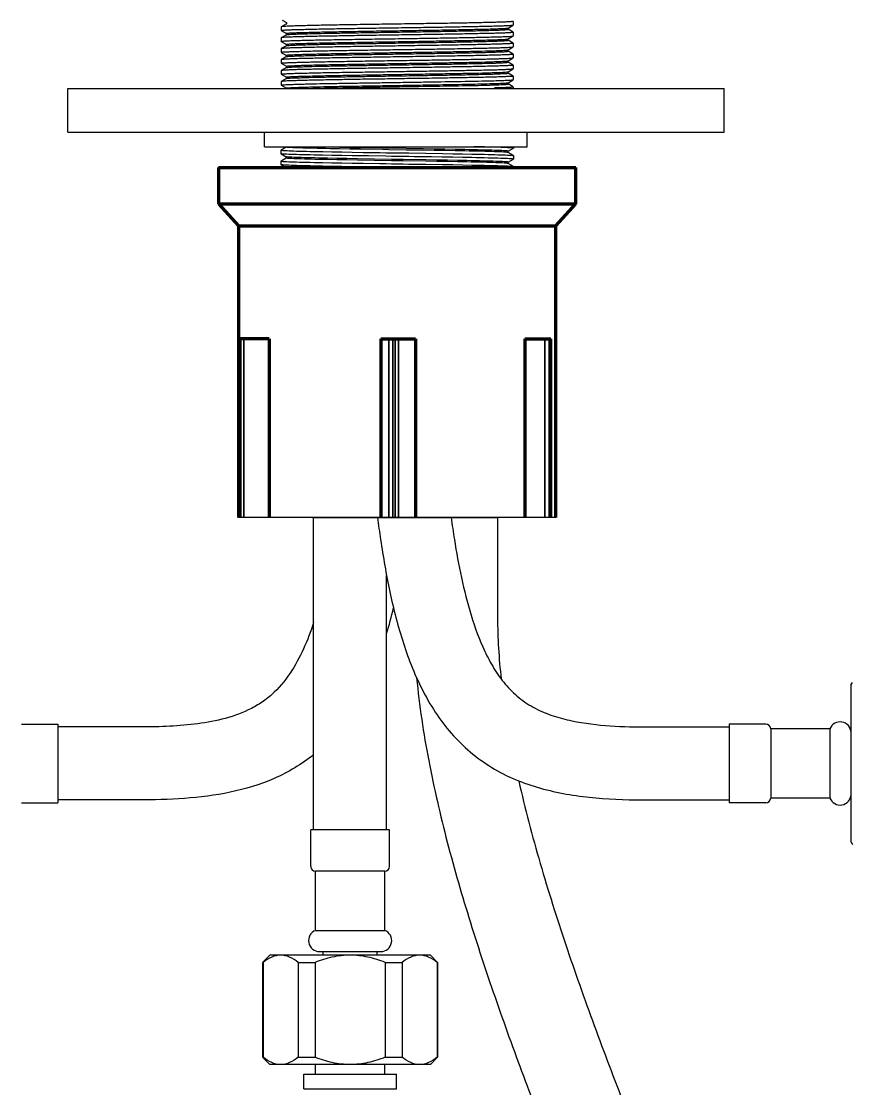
# Model space of a CAD drawing. Header units: millimetres. Extents: x 7392 to 8221, y 1108 to 2280.
# Drawn here: x 7504.4 to 7618.3, y 1314.6 to 1461 of the extents above; entities that cross this region are included whole.
import ezdxf

# ---------------------------------------------------------------- set-up
doc = ezdxf.new("R2010")
doc.units = ezdxf.units.MM
doc.layers.add('02___PRT_ALL_AXES', color=7, linetype='Continuous')

msp = doc.modelspace()

# ---------------------------------------------------------------- linework, layer by layer
at = {"color": 7, "linetype": 'Continuous'}
for p, q in [((7540.11, 1461.21), (7540.69, 1460.87)), ((7571.79, 1461.03), (7571.79, 1460.54)), ((7539.98, 1460.29), (7539.97, 1460.28)), ((7539.97, 1460.28), (7539.97, 1459.79)), ((7540.69, 1460.7), (7539.98, 1460.29)), ((7539.98, 1459.78), (7540.69, 1459.37)), ((7540.68, 1460.88), (7540.68, 1460.69)), ((7571.06, 1460.12), (7571.07, 1460.12)), ((7571.07, 1460.12), (7571.78, 1460.53)), ((7571.07, 1459.94), (7571.07, 1460.13)), ((7571.78, 1459.54), (7571.07, 1459.95)), ((7571.78, 1460.53), (7571.79, 1460.54)), ((7571.79, 1459.53), (7571.79, 1459.04)), ((7539.98, 1458.79), (7539.97, 1458.78)), ((7539.97, 1458.78), (7539.97, 1458.29)), ((7540.69, 1459.2), (7539.98, 1458.79)), ((7539.98, 1458.28), (7540.69, 1457.87)), ((7540.68, 1459.38), (7540.68, 1459.19)), ((7571.07, 1458.62), (7571.78, 1459.03)), ((7571.07, 1458.44), (7571.07, 1458.63)), ((7571.78, 1458.04), (7571.07, 1458.45)), ((7571.78, 1459.03), (7571.79, 1459.04)), ((7539.98, 1457.29), (7539.97, 1457.28)), ((7539.97, 1457.28), (7539.97, 1456.79)), ((7540.69, 1457.7), (7539.98, 1457.29)), ((7539.98, 1456.78), (7540.69, 1456.37)), ((7540.68, 1457.88), (7540.68, 1457.69)), ((7571.07, 1457.12), (7571.78, 1457.53)), ((7571.07, 1456.94), (7571.07, 1457.13)), ((7571.78, 1456.54), (7571.07, 1456.95)), ((7571.78, 1457.53), (7571.79, 1457.54)), ((7571.79, 1458.03), (7571.79, 1457.54)), ((7539.98, 1455.79), (7539.97, 1455.78)), ((7539.97, 1455.78), (7539.97, 1455.29)), ((7540.69, 1456.2), (7539.98, 1455.79)), ((7539.98, 1455.28), (7540.69, 1454.87)), ((7540.68, 1456.38), (7540.68, 1456.19)), ((7571.07, 1455.62), (7571.78, 1456.03)), ((7571.07, 1455.44), (7571.07, 1455.63)), ((7571.78, 1455.04), (7571.07, 1455.45)), ((7571.78, 1456.03), (7571.79, 1456.04)), ((7571.79, 1456.53), (7571.79, 1456.04)), ((7539.98, 1454.29), (7539.97, 1454.28)), ((7539.97, 1454.28), (7539.97, 1453.79)), ((7540.69, 1454.7), (7539.98, 1454.29)), ((7539.98, 1453.78), (7540.69, 1453.37)), ((7540.68, 1454.88), (7540.68, 1454.69)), ((7571.07, 1454.12), (7571.78, 1454.53)), ((7571.07, 1453.94), (7571.07, 1454.13)), ((7571.78, 1453.54), (7571.07, 1453.95)), ((7571.78, 1454.53), (7571.79, 1454.54)), ((7571.79, 1455.03), (7571.79, 1454.54)), ((7539.98, 1452.79), (7539.97, 1452.78)), ((7539.97, 1452.78), (7539.97, 1452.29)), ((7540.69, 1453.2), (7539.98, 1452.79)), ((7539.98, 1452.28), (7540.69, 1451.87)), ((7540.68, 1453.38), (7540.68, 1453.19)), ((7571.07, 1452.62), (7571.78, 1453.03)), ((7571.07, 1452.44), (7571.07, 1452.63)), ((7571.78, 1452.04), (7571.07, 1452.45)), ((7571.78, 1453.03), (7571.79, 1453.04)), ((7571.79, 1453.53), (7571.79, 1453.04)), ((7540.68, 1451.88), (7540.68, 1451.84)), ((7571.79, 1452.03), (7571.79, 1451.84)), ((7540.66, 1443.79), (7539.95, 1443.38)), ((7540.65, 1443.84), (7540.65, 1443.79)), ((7547.97, 1443.73), (7546.66, 1443.76)), ((7547.97, 1443.54), (7546.66, 1443.57)), ((7549.37, 1443.71), (7547.97, 1443.73)), ((7549.37, 1443.52), (7547.97, 1443.54)), ((7550.83, 1443.68), (7549.37, 1443.71)), ((7550.83, 1443.49), (7549.37, 1443.52)), ((7560.96, 1443.52), (7559.44, 1443.54)), ((7562.42, 1443.49), (7560.96, 1443.52)), ((7563.82, 1443.47), (7562.42, 1443.49)), ((7565.13, 1443.44), (7563.82, 1443.47)), ((7571.1, 1443.22), (7571.81, 1443.63)), ((7571.81, 1443.63), (7571.82, 1443.63)), ((7539.95, 1443.38), (7539.94, 1443.38)), ((7539.95, 1442.88), (7539.94, 1442.88)), ((7539.95, 1442.88), (7540.66, 1442.47)), ((7540.66, 1442.29), (7539.95, 1441.88)), ((7540.65, 1442.47), (7540.65, 1442.28)), ((7546.91, 1442.65), (7545.65, 1442.67)), ((7545.66, 1443.17), (7546.92, 1443.14)), ((7547.62, 1442.23), (7546.33, 1442.26)), ((7547.62, 1442.05), (7546.33, 1442.07)), ((7548.27, 1442.63), (7546.91, 1442.65)), ((7546.92, 1443.14), (7548.28, 1443.12)), ((7548.99, 1442.21), (7547.62, 1442.23)), ((7548.99, 1442.02), (7547.62, 1442.05)), ((7549.7, 1442.6), (7548.27, 1442.63)), ((7548.28, 1443.12), (7549.71, 1443.1)), ((7550.45, 1442.18), (7548.99, 1442.21)), ((7550.45, 1442), (7548.99, 1442.02)), ((7551.95, 1442.57), (7549.7, 1442.6)), ((7549.71, 1443.1), (7551.2, 1443.07)), ((7552.73, 1442.15), (7550.45, 1442.18)), ((7552.73, 1441.96), (7550.45, 1442)), ((7559.8, 1442.03), (7556.67, 1442.08)), ((7560.96, 1443.33), (7559.44, 1443.36)), ((7561.31, 1442.01), (7559.8, 1442.03)), ((7559.81, 1442.94), (7562.07, 1442.91)), ((7562.06, 1442.41), (7560.57, 1442.44)), ((7562.42, 1443.31), (7560.96, 1443.33)), ((7562.76, 1441.98), (7561.31, 1442.01)), ((7563.49, 1442.39), (7562.06, 1442.41)), ((7562.07, 1442.91), (7563.49, 1442.88)), ((7563.82, 1443.28), (7562.42, 1443.31)), ((7564.14, 1441.96), (7562.76, 1441.98)), ((7563.49, 1442.88), (7564.84, 1442.86)), ((7564.84, 1442.36), (7563.49, 1442.39)), ((7565.13, 1443.26), (7563.82, 1443.28)), ((7564.84, 1442.86), (7566.1, 1442.83)), ((7566.1, 1442.34), (7564.84, 1442.36)), ((7571.1, 1443.04), (7571.05, 1443.06)), ((7571.1, 1443.04), (7571.1, 1443.22)), ((7571.81, 1442.63), (7571.1, 1443.04)), ((7571.1, 1441.71), (7571.81, 1442.12)), ((7571.81, 1442.63), (7571.82, 1442.62)), ((7571.81, 1442.12), (7571.82, 1442.13)), ((7539.95, 1441.88), (7539.94, 1441.87)), ((7539.95, 1441.37), (7539.94, 1441.38)), ((7539.95, 1441.37), (7540.6, 1441)), ((7545.65, 1441.66), (7546.91, 1441.64)), ((7546.92, 1441.15), (7545.66, 1441.17)), ((7546.91, 1441.64), (7548.27, 1441.62)), ((7548.26, 1441.12), (7546.92, 1441.15)), ((7549.69, 1441.1), (7548.26, 1441.12)), ((7548.27, 1441.62), (7549.7, 1441.59)), ((7551.95, 1441.06), (7549.69, 1441.1)), ((7549.7, 1441.59), (7551.19, 1441.57)), ((7559.8, 1441.85), (7556.67, 1441.9)), ((7561.31, 1441.82), (7559.8, 1441.85)), ((7559.81, 1441.44), (7562.06, 1441.4)), ((7562.76, 1441.8), (7561.31, 1441.82)), ((7562.06, 1441.4), (7563.49, 1441.38)), ((7564.14, 1441.77), (7562.76, 1441.8)), ((7563.49, 1441.38), (7564.84, 1441.35)), ((7565.43, 1441.93), (7564.14, 1441.96)), ((7565.43, 1441.75), (7564.14, 1441.77)), ((7564.84, 1441.35), (7566.1, 1441.33)), ((7571.1, 1441.53), (7571.1, 1441.72)), ((7571.81, 1441.13), (7571.1, 1441.54)), ((7571.81, 1441.13), (7571.82, 1441.12)), ((7544.42, 1350.16), (7544.42, 1393)), ((7569.63, 1393), (7569.63, 1379.26)), ((7554.42, 1350.16), (7554.42, 1385.01)), ((7618.1, 1370.07), (7618.31, 1370.35)), ((7618.1, 1348.43), (7618.1, 1370.07)), ((7504.35, 1364.65), (7509.35, 1364.65)), ((7606.39, 1364.65), (7601.39, 1364.65)), ((7520.36, 1364.25), (7509.35, 1364.25)), ((7590.39, 1364.25), (7601.39, 1364.25)), ((7607.09, 1364), (7607.09, 1354.5)), ((7615.2, 1364), (7607.09, 1364)), ((7520.36, 1354.25), (7509.35, 1354.25)), ((7590.39, 1354.25), (7601.39, 1354.25)), ((7615.2, 1354.5), (7607.09, 1354.5)), ((7504.35, 1353.85), (7509.35, 1353.85)), ((7606.39, 1353.85), (7601.39, 1353.85)), ((7544.02, 1345.11), (7544.02, 1350.16)), ((7554.82, 1350.16), (7544.02, 1350.16)), ((7554.82, 1345.11), (7554.82, 1350.16)), ((7618.1, 1348.43), (7618.31, 1348.14)), ((7544.67, 1336.35), (7544.67, 1344.46)), ((7554.17, 1344.46), (7544.67, 1344.46)), ((7554.17, 1336.35), (7554.17, 1344.46)), ((7544.67, 1336.35), (7554.17, 1336.35)), ((7537.45, 1331.99), (7538.42, 1332.95)), ((7560.42, 1332.95), (7538.42, 1332.95)), ((7545.22, 1333.45), (7553.62, 1333.45)), ((7545.72, 1332.95), (7545.72, 1333.45)), ((7553.12, 1332.95), (7553.12, 1333.45)), ((7561.42, 1331.95), (7560.42, 1332.95)), ((7537.42, 1331.95), (7537.42, 1318.95)), ((7537.42, 1331.95), (7537.49, 1331.95)), ((7537.49, 1331.95), (7537.49, 1318.95)), ((7542.29, 1331.95), (7542.29, 1318.95)), ((7542.29, 1331.95), (7544.62, 1331.95)), ((7544.62, 1331.95), (7544.62, 1318.95)), ((7554.22, 1331.95), (7554.22, 1318.95)), ((7554.22, 1331.95), (7556.55, 1331.95)), ((7556.55, 1331.95), (7556.55, 1318.95)), ((7561.35, 1331.95), (7561.35, 1318.95)), ((7561.35, 1331.95), (7561.42, 1331.95)), ((7561.42, 1331.95), (7561.42, 1318.95)), ((7537.42, 1318.95), (7537.49, 1318.95)), ((7538.42, 1317.95), (7537.45, 1318.91)), ((7560.42, 1317.95), (7538.42, 1317.95)), ((7542.29, 1318.95), (7544.62, 1318.95)), ((7554.22, 1318.95), (7556.55, 1318.95)), ((7560.42, 1317.95), (7561.42, 1318.95)), ((7561.35, 1318.95), (7561.42, 1318.95))]:
    msp.add_line(p, q, dxfattribs=at)
for p, q in [((7510.7, 1451.84), (7600.7, 1451.84)), ((7510.7, 1445.84), (7510.7, 1451.84)), ((7600.7, 1445.84), (7600.7, 1451.84)), ((7510.7, 1445.84), (7600.7, 1445.84)), ((7537.7, 1443.84), (7537.7, 1445.84)), ((7573.7, 1443.84), (7573.7, 1445.84)), ((7537.7, 1443.84), (7573.7, 1443.84)), ((7577.63, 1393), (7534.13, 1393)), ((7544.42, 1393), (7569.63, 1393))]:
    msp.add_line(p, q)
at = {"linetype": 'Continuous', "lineweight": 70, "extrusion": (0, 1, 0)}
for p, q in [((7531.38, 1441), (7580.38, 1441)), ((7531.38, 1441), (7531.38, 1436)), ((7580.38, 1436), (7580.38, 1441)), ((7531.38, 1436), (7534.13, 1433)), ((7531.38, 1436), (7580.38, 1436)), ((7577.63, 1433), (7580.38, 1436)), ((7534.13, 1433), (7534.13, 1393)), ((7534.13, 1433), (7577.63, 1433)), ((7577.63, 1393), (7577.63, 1433)), ((7534.19, 1417.5), (7534.27, 1417.5)), ((7534.19, 1417.5), (7534.19, 1393)), ((7534.43, 1417.5), (7534.27, 1417.5)), ((7534.83, 1417.5), (7534.43, 1417.5)), ((7538.31, 1417.5), (7534.83, 1417.5)), ((7538.31, 1417.5), (7538.31, 1393)), ((7553.63, 1417.5), (7553.63, 1393)), ((7553.63, 1417.5), (7554.73, 1417.5)), ((7554.73, 1417.5), (7555.28, 1417.5)), ((7555.28, 1417.5), (7555.6, 1417.5)), ((7555.6, 1417.5), (7556.05, 1417.5)), ((7556.05, 1417.5), (7558.38, 1417.5)), ((7558.38, 1417.5), (7558.38, 1393)), ((7573.38, 1417.5), (7576.12, 1417.5)), ((7573.38, 1417.5), (7573.38, 1393)), ((7576.12, 1417.5), (7576.71, 1417.5)), ((7576.71, 1417.5), (7576.87, 1417.5)), ((7576.87, 1417.5), (7576.95, 1417.5)), ((7576.95, 1393), (7576.95, 1417.5))]:
    msp.add_line(p, q, dxfattribs=at)
at = {"linetype": 'Continuous', "lineweight": 35, "extrusion": (0, 1, 0)}
for p, q in [((7534.27, 1417.5), (7534.27, 1393)), ((7534.43, 1417.5), (7534.43, 1393)), ((7534.83, 1417.5), (7534.83, 1393)), ((7554.73, 1417.5), (7554.73, 1393)), ((7555.28, 1417.5), (7555.28, 1393)), ((7555.6, 1417.5), (7555.6, 1393)), ((7556.05, 1417.5), (7556.05, 1393)), ((7576.12, 1417.5), (7576.12, 1393)), ((7576.71, 1417.5), (7576.71, 1393)), ((7576.87, 1417.5), (7576.87, 1393))]:
    msp.add_line(p, q, dxfattribs=at)
at = {"color": 7, "linetype": 'Continuous'}
for points in [[(7546.66, 1443.57), (7546.04, 1443.58), (7545.45, 1443.59), (7544.88, 1443.6), (7544.35, 1443.62), (7543.85, 1443.63), (7543.38, 1443.64), (7542.94, 1443.65), (7542.54, 1443.67), (7542.18, 1443.68), (7541.85, 1443.69), (7541.56, 1443.7), (7541.31, 1443.72), (7541.1, 1443.73), (7540.93, 1443.74), (7540.8, 1443.75), (7540.71, 1443.77), (7540.66, 1443.78), (7540.65, 1443.79)], [(7554.71, 1443.62), (7553.92, 1443.63), (7550.83, 1443.68)], [(7554.71, 1443.43), (7553.92, 1443.44), (7550.83, 1443.49)], [(7559.44, 1443.54), (7557.09, 1443.58), (7554.71, 1443.62)], [(7559.44, 1443.36), (7557.09, 1443.39), (7554.71, 1443.43)], [(7571.1, 1443.22), (7571.1, 1443.23), (7571.05, 1443.24), (7570.96, 1443.26), (7570.84, 1443.27), (7570.67, 1443.28), (7570.46, 1443.29), (7570.21, 1443.31), (7569.92, 1443.32), (7569.6, 1443.33), (7569.23, 1443.34), (7568.83, 1443.36), (7568.4, 1443.37), (7567.93, 1443.38), (7567.43, 1443.39), (7566.9, 1443.41), (7566.34, 1443.42), (7565.74, 1443.43), (7565.13, 1443.44)], [(7571.82, 1443.63), (7571.81, 1443.64), (7571.77, 1443.65), (7571.69, 1443.66), (7571.57, 1443.68), (7571.41, 1443.69), (7571.22, 1443.7), (7570.99, 1443.71), (7570.72, 1443.72), (7570.41, 1443.74), (7570.06, 1443.75), (7569.69, 1443.76), (7569.27, 1443.77), (7568.82, 1443.78), (7568.33, 1443.8), (7567.82, 1443.81), (7567.27, 1443.82), (7566.7, 1443.83), (7566.38, 1443.84)], [(7539.94, 1443.38), (7539.95, 1443.37), (7539.99, 1443.36), (7540.07, 1443.35), (7540.19, 1443.33), (7540.35, 1443.32), (7540.55, 1443.31), (7540.79, 1443.3), (7541.06, 1443.29), (7541.37, 1443.27), (7541.71, 1443.26), (7542.09, 1443.25), (7542.51, 1443.24), (7542.96, 1443.23), (7543.44, 1443.22), (7543.95, 1443.2), (7544.49, 1443.19), (7545.06, 1443.18), (7545.66, 1443.17)], [(7545.65, 1442.67), (7545.06, 1442.69), (7544.49, 1442.7), (7543.94, 1442.71), (7543.43, 1442.72), (7542.94, 1442.73), (7542.49, 1442.75), (7542.07, 1442.76), (7541.69, 1442.77), (7541.34, 1442.78), (7541.03, 1442.79), (7540.76, 1442.81), (7540.53, 1442.82), (7540.34, 1442.83), (7540.18, 1442.84), (7540.06, 1442.85), (7539.99, 1442.87), (7539.95, 1442.88)], [(7546.33, 1442.07), (7545.73, 1442.08), (7545.15, 1442.1), (7544.6, 1442.11), (7544.08, 1442.12), (7543.6, 1442.13), (7543.15, 1442.15), (7542.73, 1442.16), (7542.35, 1442.17), (7542, 1442.18), (7541.69, 1442.2), (7541.42, 1442.21), (7541.2, 1442.22), (7541.01, 1442.23), (7540.86, 1442.24), (7540.75, 1442.26), (7540.68, 1442.27), (7540.65, 1442.28), (7540.65, 1442.28)], [(7546.33, 1442.26), (7545.73, 1442.27), (7545.15, 1442.28), (7544.6, 1442.3), (7544.08, 1442.31), (7543.6, 1442.32), (7543.15, 1442.33), (7542.73, 1442.35), (7542.35, 1442.36), (7542, 1442.37), (7541.69, 1442.38), (7541.42, 1442.4), (7541.2, 1442.41), (7541.01, 1442.42), (7540.86, 1442.43), (7540.75, 1442.45), (7540.68, 1442.46), (7540.66, 1442.47)], [(7551.2, 1443.07), (7553.51, 1443.04), (7554.3, 1443.02), (7555.09, 1443.01)], [(7556.67, 1442.49), (7555.09, 1442.52), (7554.3, 1442.53), (7551.95, 1442.57)], [(7556.67, 1442.08), (7555.09, 1442.11), (7552.73, 1442.15)], [(7555.09, 1443.01), (7556.67, 1442.99), (7557.46, 1442.98), (7559.81, 1442.94)], [(7560.57, 1442.44), (7558.25, 1442.47), (7557.46, 1442.48), (7556.67, 1442.49)], [(7571.05, 1443.06), (7570.96, 1443.07), (7570.84, 1443.08), (7570.67, 1443.09), (7570.46, 1443.11), (7570.21, 1443.12), (7569.92, 1443.13), (7569.6, 1443.14), (7569.23, 1443.16), (7568.83, 1443.17), (7568.4, 1443.18), (7567.93, 1443.19), (7567.43, 1443.21), (7566.9, 1443.22), (7566.34, 1443.23), (7565.74, 1443.24), (7565.13, 1443.26)], [(7566.1, 1442.83), (7566.7, 1442.82), (7567.27, 1442.81), (7567.82, 1442.8), (7568.33, 1442.79), (7568.82, 1442.77), (7569.27, 1442.76), (7569.69, 1442.75), (7570.06, 1442.74), (7570.41, 1442.73), (7570.72, 1442.71), (7570.99, 1442.7), (7571.22, 1442.69), (7571.41, 1442.68), (7571.57, 1442.67), (7571.69, 1442.65), (7571.77, 1442.64), (7571.81, 1442.63)], [(7571.82, 1442.13), (7571.81, 1442.14), (7571.77, 1442.15), (7571.69, 1442.16), (7571.58, 1442.17), (7571.42, 1442.18), (7571.23, 1442.2), (7570.99, 1442.21), (7570.72, 1442.22), (7570.42, 1442.23), (7570.07, 1442.24), (7569.69, 1442.26), (7569.27, 1442.27), (7568.81, 1442.28), (7568.33, 1442.29), (7567.81, 1442.3), (7567.27, 1442.32), (7566.7, 1442.33), (7566.1, 1442.34)], [(7539.94, 1441.87), (7539.95, 1441.87), (7539.99, 1441.86), (7540.06, 1441.84), (7540.18, 1441.83), (7540.34, 1441.82), (7540.53, 1441.81), (7540.76, 1441.8), (7541.03, 1441.78), (7541.34, 1441.77), (7541.69, 1441.76), (7542.07, 1441.75), (7542.49, 1441.74), (7542.94, 1441.72), (7543.43, 1441.71), (7543.94, 1441.7), (7544.49, 1441.69), (7545.06, 1441.68), (7545.65, 1441.66)], [(7545.66, 1441.17), (7545.06, 1441.18), (7544.49, 1441.19), (7543.94, 1441.21), (7543.42, 1441.22), (7542.94, 1441.23), (7542.49, 1441.24), (7542.07, 1441.25), (7541.69, 1441.27), (7541.35, 1441.28), (7541.04, 1441.29), (7540.77, 1441.3), (7540.54, 1441.31), (7540.34, 1441.33), (7540.19, 1441.34), (7540.07, 1441.35), (7539.99, 1441.36), (7539.95, 1441.37)], [(7551.19, 1441.57), (7553.51, 1441.53), (7554.3, 1441.52), (7555.09, 1441.51)], [(7556.67, 1440.99), (7555.09, 1441.02), (7554.3, 1441.03), (7551.95, 1441.06)], [(7556.67, 1441.9), (7555.09, 1441.92), (7552.73, 1441.96)], [(7555.09, 1441.51), (7556.67, 1441.49), (7557.46, 1441.47), (7559.81, 1441.44)], [(7571.1, 1441.72), (7571.1, 1441.72), (7571.08, 1441.73), (7571.01, 1441.75), (7570.9, 1441.76), (7570.75, 1441.77), (7570.56, 1441.78), (7570.33, 1441.8), (7570.06, 1441.81), (7569.76, 1441.82), (7569.41, 1441.83), (7569.03, 1441.85), (7568.61, 1441.86), (7568.16, 1441.87), (7567.67, 1441.88), (7567.16, 1441.9), (7566.61, 1441.91), (7566.03, 1441.92), (7565.43, 1441.93)], [(7571.1, 1441.54), (7571.08, 1441.55), (7571.01, 1441.56), (7570.9, 1441.57), (7570.75, 1441.58), (7570.56, 1441.6), (7570.33, 1441.61), (7570.06, 1441.62), (7569.76, 1441.63), (7569.41, 1441.65), (7569.03, 1441.66), (7568.61, 1441.67), (7568.16, 1441.68), (7567.67, 1441.7), (7567.16, 1441.71), (7566.61, 1441.72), (7566.03, 1441.73), (7565.43, 1441.75)], [(7566.1, 1441.33), (7566.7, 1441.32), (7567.27, 1441.31), (7567.81, 1441.29), (7568.33, 1441.28), (7568.81, 1441.27), (7569.27, 1441.26), (7569.69, 1441.25), (7570.07, 1441.23), (7570.42, 1441.22), (7570.72, 1441.21), (7570.99, 1441.2), (7571.23, 1441.19), (7571.42, 1441.17), (7571.58, 1441.16), (7571.69, 1441.15), (7571.77, 1441.14), (7571.81, 1441.13)]]:
    msp.add_lwpolyline(points, dxfattribs=at)
for centre, radius, start, end in [((7540.77, 1455.99), 0.226, 103.8937, 105.6841), ((7488.21, 1396.75), 69.08, 343.4315, 346.4672), ((7606.39, 1363.95), 0.7, 4.096, 90), ((7616.59, 1363.45), 1.5, 2.029, 158.4062), ((7606.39, 1354.55), 0.7, 270, 355.904), ((7616.59, 1355.05), 1.5, 201.5938, 357.971), ((7544.67, 1345.11), 0.65, 180, 270), ((7554.17, 1345.11), 0.65, 270, 0), ((7545.22, 1334.95), 1.5, 111.5102, 270), ((7553.62, 1334.95), 1.5, 270, 68.4898)]:
    msp.add_arc(centre, radius, start, end, dxfattribs=at)
for points, knots in [([(7571.79, 1461.03), (7571.79, 1461.03), (7571.75, 1461.02), (7571.7, 1461.01), (7571.6, 1461), (7571.47, 1460.99), (7571.3, 1460.97), (7571.1, 1460.96), (7570.86, 1460.95), (7570.47, 1460.94), (7569.89, 1460.92), (7569.11, 1460.89), (7568.19, 1460.87), (7567.16, 1460.85), (7566.03, 1460.82), (7564.33, 1460.79), (7562.03, 1460.75), (7559.12, 1460.71), (7556.08, 1460.66), (7553.04, 1460.62), (7550.11, 1460.57), (7547.39, 1460.53), (7545.31, 1460.49), (7543.83, 1460.45), (7542.88, 1460.43), (7542.06, 1460.41), (7541.37, 1460.39), (7540.82, 1460.36), (7540.45, 1460.34), (7540.22, 1460.33), (7540.11, 1460.32), (7540.03, 1460.3), (7539.99, 1460.3), (7539.98, 1460.29)], [0, 0, 0, 0, 0.000696, 0.002508, 0.005484, 0.009625, 0.014925, 0.021372, 0.028951, 0.037646, 0.058294, 0.083125, 0.111904, 0.144358, 0.180182, 0.219035, 0.304333, 0.397027, 0.49362, 0.590459, 0.683881, 0.770359, 0.846628, 0.880014, 0.909803, 0.935713, 0.9575, 0.97496, 0.987927, 0.99269, 0.996289, 0.998722, 1, 1, 1, 1]), ([(7539.97, 1459.79), (7539.97, 1459.8), (7540.01, 1459.81), (7540.06, 1459.82), (7540.16, 1459.83), (7540.29, 1459.84), (7540.45, 1459.85), (7540.66, 1459.86), (7540.9, 1459.87), (7541.29, 1459.89), (7541.87, 1459.91), (7542.65, 1459.93), (7543.57, 1459.95), (7544.59, 1459.98), (7545.73, 1460), (7547.43, 1460.03), (7549.73, 1460.07), (7552.64, 1460.12), (7555.67, 1460.16), (7558.72, 1460.21), (7561.65, 1460.25), (7564.37, 1460.3), (7566.45, 1460.34), (7567.93, 1460.37), (7568.87, 1460.39), (7569.7, 1460.42), (7570.39, 1460.44), (7570.94, 1460.46), (7571.31, 1460.48), (7571.54, 1460.5), (7571.65, 1460.51), (7571.73, 1460.52), (7571.77, 1460.53), (7571.78, 1460.53)], [0, 0, 0, 0, 0.000696, 0.002508, 0.005484, 0.009625, 0.014925, 0.021372, 0.028951, 0.037646, 0.058294, 0.083125, 0.111904, 0.144358, 0.180182, 0.219035, 0.304332, 0.397026, 0.493618, 0.590457, 0.683879, 0.770358, 0.846627, 0.880013, 0.909803, 0.935713, 0.9575, 0.97496, 0.987927, 0.99269, 0.996289, 0.998722, 1, 1, 1, 1]), ([(7571.79, 1459.53), (7571.79, 1459.53), (7571.75, 1459.52), (7571.7, 1459.51), (7571.6, 1459.5), (7571.47, 1459.49), (7571.3, 1459.47), (7571.1, 1459.46), (7570.86, 1459.45), (7570.47, 1459.43), (7569.89, 1459.41), (7569.11, 1459.39), (7568.19, 1459.37), (7567.16, 1459.35), (7566.03, 1459.32), (7564.33, 1459.29), (7562.03, 1459.25), (7559.12, 1459.21), (7556.08, 1459.16), (7553.04, 1459.12), (7550.11, 1459.07), (7547.39, 1459.02), (7545.31, 1458.99), (7543.83, 1458.95), (7542.88, 1458.93), (7542.06, 1458.91), (7541.37, 1458.88), (7540.82, 1458.86), (7540.45, 1458.84), (7540.22, 1458.83), (7540.11, 1458.81), (7540.03, 1458.8), (7539.99, 1458.8), (7539.98, 1458.79)], [0, 0, 0, 0, 0.000696, 0.002508, 0.005484, 0.009625, 0.014925, 0.021371, 0.02895, 0.037645, 0.058293, 0.083125, 0.111903, 0.144357, 0.18018, 0.219032, 0.304327, 0.39702, 0.493612, 0.590448, 0.68387, 0.770351, 0.846622, 0.880008, 0.909798, 0.93571, 0.957498, 0.974959, 0.987927, 0.992689, 0.996289, 0.998721, 1, 1, 1, 1]), ([(7540.68, 1459.38), (7540.68, 1459.39), (7540.72, 1459.4), (7540.76, 1459.41), (7540.86, 1459.42), (7540.98, 1459.43), (7541.14, 1459.44), (7541.33, 1459.45), (7541.56, 1459.46), (7541.93, 1459.48), (7542.47, 1459.5), (7543.21, 1459.52), (7544.08, 1459.54), (7545.05, 1459.57), (7546.12, 1459.59), (7547.73, 1459.62), (7549.9, 1459.66), (7552.66, 1459.71), (7555.54, 1459.75), (7558.43, 1459.8), (7561.23, 1459.84), (7563.83, 1459.89), (7565.82, 1459.93), (7567.25, 1459.96), (7568.16, 1459.98), (7568.96, 1460), (7569.64, 1460.03), (7570.18, 1460.05), (7570.6, 1460.07), (7570.86, 1460.09), (7571, 1460.11), (7571.04, 1460.11), (7571.06, 1460.12)], [0, 0, 0, 0, 0.000698, 0.002492, 0.005436, 0.009531, 0.014769, 0.021143, 0.028636, 0.03723, 0.057647, 0.082202, 0.110668, 0.142777, 0.178231, 0.216698, 0.301206, 0.393147, 0.489089, 0.585449, 0.678631, 0.765155, 0.841792, 0.875492, 0.905682, 0.932082, 0.954442, 0.972558, 0.986261, 0.995427, 0.998287, 1, 1, 1, 1]), ([(7540.69, 1460.7), (7540.69, 1460.7), (7540.71, 1460.71), (7540.72, 1460.71), (7540.74, 1460.71)], [0, 0, 0, 0, 0.164248, 1, 1, 1, 1]), ([(7540.75, 1459.21), (7540.81, 1459.23), (7540.99, 1459.24), (7541.33, 1459.26), (7541.79, 1459.29), (7542.67, 1459.32), (7544.05, 1459.36), (7546.01, 1459.4), (7548.34, 1459.44), (7550.93, 1459.49), (7553.71, 1459.53), (7556.56, 1459.58), (7559.39, 1459.62), (7562.1, 1459.67), (7564.22, 1459.71), (7565.79, 1459.74), (7566.83, 1459.76), (7567.78, 1459.78), (7568.62, 1459.81), (7569.34, 1459.83), (7569.94, 1459.85), (7570.36, 1459.87), (7570.63, 1459.89), (7570.79, 1459.9), (7570.91, 1459.91), (7571, 1459.92), (7571.04, 1459.93), (7571.07, 1459.94), (7571.07, 1459.94)], [0, 0, 0, 0, 0.006651, 0.017751, 0.033213, 0.052897, 0.10419, 0.169777, 0.247285, 0.333908, 0.426507, 0.521727, 0.61612, 0.706267, 0.7889, 0.82645, 0.861027, 0.892319, 0.920038, 0.943937, 0.963798, 0.979442, 0.985638, 0.990732, 0.994711, 0.997573, 0.999319, 1, 1, 1, 1]), ([(7539.97, 1458.29), (7539.97, 1458.3), (7540.01, 1458.31), (7540.06, 1458.32), (7540.17, 1458.33), (7540.31, 1458.34), (7540.5, 1458.35), (7540.72, 1458.36), (7540.98, 1458.38), (7541.41, 1458.39), (7542.04, 1458.41), (7542.89, 1458.44), (7543.89, 1458.46), (7545, 1458.49), (7546.23, 1458.51), (7548.05, 1458.54), (7550.51, 1458.58), (7553.61, 1458.63), (7555.73, 1458.66), (7556.8, 1458.68)], [0, 0, 0, 0, 0.001421, 0.005159, 0.011302, 0.019854, 0.030794, 0.044098, 0.059734, 0.07766, 0.120197, 0.17127, 0.230354, 0.296837, 0.37003, 0.449177, 0.622003, 0.808168, 1, 1, 1, 1]), ([(7540.68, 1457.88), (7540.68, 1457.89), (7540.72, 1457.9), (7540.77, 1457.91), (7540.87, 1457.92), (7541.01, 1457.93), (7541.19, 1457.94), (7541.4, 1457.95), (7541.65, 1457.97), (7542.06, 1457.98), (7542.66, 1458), (7543.47, 1458.03), (7544.42, 1458.05), (7545.49, 1458.08), (7546.66, 1458.1), (7548.4, 1458.13), (7550.75, 1458.17), (7553.71, 1458.22), (7555.73, 1458.25), (7556.76, 1458.27)], [0, 0, 0, 0, 0.001437, 0.005182, 0.01133, 0.019882, 0.030825, 0.044131, 0.059766, 0.077694, 0.120229, 0.171303, 0.230385, 0.296865, 0.370057, 0.449201, 0.622021, 0.808175, 1, 1, 1, 1]), ([(7540.69, 1459.2), (7540.69, 1459.2), (7540.71, 1459.21), (7540.73, 1459.21), (7540.75, 1459.21)], [0, 0, 0, 0, 0.157011, 1, 1, 1, 1]), ([(7540.69, 1457.7), (7540.7, 1457.71), (7540.74, 1457.71), (7540.82, 1457.73), (7540.93, 1457.74), (7541.16, 1457.75), (7541.54, 1457.77), (7542.1, 1457.8), (7542.79, 1457.82), (7543.62, 1457.84), (7544.57, 1457.87), (7546.06, 1457.9), (7548.14, 1457.94), (7550.85, 1457.99), (7553.76, 1458.03), (7555.75, 1458.07), (7556.76, 1458.08)], [0, 0, 0, 0, 0.002579, 0.007467, 0.014681, 0.024217, 0.050163, 0.085057, 0.128553, 0.180222, 0.239544, 0.305927, 0.45716, 0.627881, 0.811261, 1, 1, 1, 1]), ([(7556.76, 1458.27), (7557.69, 1458.28), (7559.51, 1458.31), (7562.13, 1458.36), (7564.55, 1458.4), (7566.39, 1458.44), (7567.69, 1458.47), (7568.52, 1458.49), (7569.24, 1458.51), (7569.84, 1458.53), (7570.33, 1458.55), (7570.66, 1458.57), (7570.85, 1458.59), (7570.96, 1458.6), (7571.02, 1458.61), (7571.06, 1458.62), (7571.07, 1458.62)], [0, 0, 0, 0, 0.194617, 0.380409, 0.551017, 0.700566, 0.765805, 0.823921, 0.874412, 0.916848, 0.950863, 0.976173, 0.985494, 0.992573, 0.9974, 1, 1, 1, 1]), ([(7556.76, 1458.08), (7557.71, 1458.1), (7559.55, 1458.13), (7562.22, 1458.17), (7564.32, 1458.21), (7565.87, 1458.24), (7566.9, 1458.26), (7567.83, 1458.28), (7568.66, 1458.31), (7569.37, 1458.33), (7569.96, 1458.35), (7570.37, 1458.37), (7570.64, 1458.39), (7570.79, 1458.4), (7570.91, 1458.41), (7571, 1458.42), (7571.04, 1458.43), (7571.07, 1458.44), (7571.07, 1458.44)], [0, 0, 0, 0, 0.198008, 0.386747, 0.559517, 0.637956, 0.710149, 0.775451, 0.833283, 0.883123, 0.924534, 0.957147, 0.970062, 0.980677, 0.988973, 0.994939, 0.998577, 1, 1, 1, 1]), ([(7556.8, 1458.68), (7557.78, 1458.69), (7559.68, 1458.72), (7562.43, 1458.77), (7564.96, 1458.81), (7566.88, 1458.85), (7568.25, 1458.88), (7569.12, 1458.9), (7569.87, 1458.92), (7570.5, 1458.94), (7571.01, 1458.96), (7571.35, 1458.98), (7571.56, 1459), (7571.66, 1459.01), (7571.73, 1459.02), (7571.77, 1459.03), (7571.78, 1459.03)], [0, 0, 0, 0, 0.194768, 0.380693, 0.551402, 0.701002, 0.766244, 0.824349, 0.874814, 0.917205, 0.951161, 0.97639, 0.985667, 0.992692, 0.997461, 1, 1, 1, 1]), ([(7539.97, 1456.79), (7539.97, 1456.8), (7540.01, 1456.8), (7540.06, 1456.82), (7540.16, 1456.83), (7540.29, 1456.84), (7540.45, 1456.85), (7540.66, 1456.86), (7540.9, 1456.87), (7541.29, 1456.89), (7541.87, 1456.91), (7542.65, 1456.93), (7543.57, 1456.95), (7544.59, 1456.98), (7545.73, 1457), (7547.43, 1457.03), (7549.73, 1457.07), (7552.64, 1457.12), (7555.67, 1457.16), (7558.72, 1457.21), (7561.65, 1457.25), (7564.37, 1457.3), (7566.45, 1457.34), (7567.93, 1457.37), (7568.87, 1457.39), (7569.7, 1457.42), (7570.39, 1457.44), (7570.94, 1457.46), (7571.31, 1457.48), (7571.54, 1457.5), (7571.65, 1457.51), (7571.73, 1457.52), (7571.77, 1457.53), (7571.78, 1457.53)], [0, 0, 0, 0, 0.000696, 0.002508, 0.005484, 0.009626, 0.014926, 0.021372, 0.028952, 0.037647, 0.058296, 0.083128, 0.111907, 0.144361, 0.180186, 0.219039, 0.304338, 0.397032, 0.493624, 0.590462, 0.683883, 0.770361, 0.846629, 0.880014, 0.909803, 0.935713, 0.957501, 0.97496, 0.987927, 0.99269, 0.996289, 0.998722, 1, 1, 1, 1]), ([(7556.8, 1457.67), (7555.74, 1457.66), (7553.65, 1457.62), (7550.61, 1457.58), (7547.77, 1457.53), (7545.59, 1457.49), (7544.04, 1457.46), (7543.04, 1457.43), (7542.18, 1457.41), (7541.45, 1457.39), (7540.93, 1457.37), (7540.59, 1457.35), (7540.39, 1457.34), (7540.23, 1457.33), (7540.11, 1457.32), (7540.03, 1457.3), (7539.99, 1457.3), (7539.98, 1457.29)], [0, 0, 0, 0, 0.188878, 0.372385, 0.543202, 0.694485, 0.760875, 0.820188, 0.87183, 0.915287, 0.950122, 0.964196, 0.975991, 0.985484, 0.99265, 0.997481, 1, 1, 1, 1]), ([(7540.68, 1456.38), (7540.68, 1456.39), (7540.72, 1456.39), (7540.76, 1456.4), (7540.85, 1456.42), (7540.97, 1456.43), (7541.13, 1456.44), (7541.4, 1456.45), (7541.83, 1456.47), (7542.43, 1456.5), (7543.16, 1456.52), (7544, 1456.54), (7544.95, 1456.56), (7546.01, 1456.59), (7547.58, 1456.62), (7549.72, 1456.66), (7552.43, 1456.7), (7555.28, 1456.75), (7558.14, 1456.79), (7560.92, 1456.83), (7563.52, 1456.88), (7565.83, 1456.92), (7567.55, 1456.96), (7568.73, 1456.99), (7569.43, 1457.02), (7570.02, 1457.04), (7570.47, 1457.06), (7570.79, 1457.08), (7570.96, 1457.1), (7571.03, 1457.11)], [0, 0, 0, 0, 0.000686, 0.002443, 0.005323, 0.009329, 0.014457, 0.020693, 0.03644, 0.056428, 0.080479, 0.108371, 0.13985, 0.17463, 0.212392, 0.295459, 0.38602, 0.480772, 0.576258, 0.668993, 0.755595, 0.832903, 0.8981, 0.925394, 0.948808, 0.968129, 0.983183, 0.993835, 1, 1, 1, 1]), ([(7540.71, 1456.21), (7540.77, 1456.22), (7540.92, 1456.23), (7541.22, 1456.26), (7541.66, 1456.28), (7542.23, 1456.3), (7542.92, 1456.32), (7544.08, 1456.36), (7545.78, 1456.39), (7548.09, 1456.44), (7550.69, 1456.48), (7553.48, 1456.53), (7556.35, 1456.57), (7559.21, 1456.62), (7561.95, 1456.66), (7564.11, 1456.7), (7565.7, 1456.73), (7566.76, 1456.76), (7567.72, 1456.78), (7568.57, 1456.8), (7569.31, 1456.83), (7569.85, 1456.84), (7570.21, 1456.86), (7570.44, 1456.87), (7570.63, 1456.88), (7570.78, 1456.89), (7570.9, 1456.91), (7571, 1456.92), (7571.04, 1456.93), (7571.07, 1456.94), (7571.07, 1456.94)], [0, 0, 0, 0, 0.005401, 0.015345, 0.029755, 0.048502, 0.071415, 0.098282, 0.162859, 0.23985, 0.326417, 0.419366, 0.515269, 0.610588, 0.701807, 0.785559, 0.823657, 0.858758, 0.890537, 0.918702, 0.942992, 0.963184, 0.971684, 0.979093, 0.985394, 0.990575, 0.994624, 0.997534, 0.999308, 1, 1, 1, 1]), ([(7571.79, 1458.03), (7571.79, 1458.03), (7571.75, 1458.02), (7571.71, 1458.01), (7571.61, 1458), (7571.49, 1457.99), (7571.33, 1457.98), (7571.14, 1457.96), (7570.91, 1457.95), (7570.54, 1457.94), (7570, 1457.92), (7569.25, 1457.9), (7568.39, 1457.87), (7567.41, 1457.85), (7566.34, 1457.83), (7564.72, 1457.8), (7562.52, 1457.76), (7559.73, 1457.72), (7557.79, 1457.69), (7556.8, 1457.67)], [0, 0, 0, 0, 0.001405, 0.005037, 0.010996, 0.01929, 0.029905, 0.042818, 0.058005, 0.075432, 0.116842, 0.166686, 0.224518, 0.289821, 0.362017, 0.44046, 0.613239, 0.801985, 1, 1, 1, 1]), ([(7571.03, 1457.11), (7571.03, 1457.11), (7571.05, 1457.11), (7571.06, 1457.12), (7571.07, 1457.12)], [0, 0, 0, 0, 0.335609, 1, 1, 1, 1]), ([(7539.97, 1455.29), (7539.97, 1455.3), (7540.01, 1455.3), (7540.06, 1455.31), (7540.16, 1455.33), (7540.29, 1455.34), (7540.45, 1455.35), (7540.66, 1455.36), (7540.9, 1455.37), (7541.29, 1455.39), (7541.87, 1455.41), (7542.65, 1455.43), (7543.57, 1455.45), (7544.59, 1455.48), (7545.73, 1455.5), (7547.43, 1455.53), (7549.73, 1455.57), (7552.64, 1455.62), (7555.67, 1455.66), (7558.72, 1455.71), (7561.65, 1455.75), (7564.37, 1455.8), (7566.45, 1455.84), (7567.93, 1455.87), (7568.87, 1455.89), (7569.7, 1455.91), (7570.39, 1455.94), (7570.94, 1455.96), (7571.31, 1455.98), (7571.54, 1456), (7571.65, 1456.01), (7571.73, 1456.02), (7571.77, 1456.03), (7571.78, 1456.03)], [0, 0, 0, 0, 0.000696, 0.002508, 0.005484, 0.009625, 0.014925, 0.021371, 0.02895, 0.037645, 0.058293, 0.083125, 0.111904, 0.144357, 0.18018, 0.219032, 0.304327, 0.397021, 0.493613, 0.590449, 0.683871, 0.770352, 0.846622, 0.880008, 0.909798, 0.935709, 0.957498, 0.974959, 0.987927, 0.992689, 0.996289, 0.998721, 1, 1, 1, 1]), ([(7571.79, 1456.53), (7571.79, 1456.52), (7571.75, 1456.52), (7571.7, 1456.51), (7571.6, 1456.5), (7571.47, 1456.48), (7571.3, 1456.47), (7571.1, 1456.46), (7570.86, 1456.45), (7570.47, 1456.43), (7569.89, 1456.41), (7569.11, 1456.39), (7568.19, 1456.37), (7567.16, 1456.34), (7566.03, 1456.32), (7564.33, 1456.29), (7562.03, 1456.25), (7559.12, 1456.21), (7556.08, 1456.16), (7553.04, 1456.11), (7550.11, 1456.07), (7547.39, 1456.02), (7545.31, 1455.98), (7543.83, 1455.95), (7542.88, 1455.93), (7542.06, 1455.91), (7541.37, 1455.88), (7540.82, 1455.86), (7540.45, 1455.84), (7540.22, 1455.82), (7540.11, 1455.81), (7540.03, 1455.8), (7539.99, 1455.79), (7539.98, 1455.79)], [0, 0, 0, 0, 0.000696, 0.002508, 0.005484, 0.009626, 0.014926, 0.021372, 0.028951, 0.037646, 0.058295, 0.083126, 0.111905, 0.144359, 0.180184, 0.219037, 0.304335, 0.39703, 0.493622, 0.590461, 0.683883, 0.77036, 0.846629, 0.880014, 0.909803, 0.935713, 0.957501, 0.97496, 0.987927, 0.99269, 0.996289, 0.998722, 1, 1, 1, 1]), ([(7540.68, 1454.88), (7540.68, 1454.89), (7540.72, 1454.89), (7540.76, 1454.9), (7540.85, 1454.91), (7540.97, 1454.93), (7541.13, 1454.94), (7541.4, 1454.95), (7541.83, 1454.97), (7542.44, 1455), (7543.17, 1455.02), (7544.02, 1455.04), (7544.98, 1455.06), (7546.03, 1455.09), (7547.62, 1455.12), (7549.76, 1455.16), (7552.49, 1455.2), (7555.34, 1455.25), (7558.21, 1455.29), (7561, 1455.34), (7563.59, 1455.38), (7565.91, 1455.42), (7567.62, 1455.46), (7568.78, 1455.5), (7569.48, 1455.52), (7570.06, 1455.54), (7570.51, 1455.56), (7570.82, 1455.58), (7570.98, 1455.6), (7571.04, 1455.61)], [0, 0, 0, 0, 0.000688, 0.002454, 0.005349, 0.009378, 0.014531, 0.0208, 0.036629, 0.05672, 0.080891, 0.108921, 0.140551, 0.175493, 0.213424, 0.296836, 0.387728, 0.482766, 0.578462, 0.671306, 0.75789, 0.83504, 0.899924, 0.927003, 0.950165, 0.969197, 0.983925, 0.994221, 1, 1, 1, 1]), ([(7540.71, 1454.71), (7540.77, 1454.72), (7540.92, 1454.73), (7541.23, 1454.76), (7541.66, 1454.78), (7542.23, 1454.8), (7542.93, 1454.82), (7544.08, 1454.86), (7545.79, 1454.89), (7548.1, 1454.94), (7550.7, 1454.98), (7553.49, 1455.03), (7556.36, 1455.07), (7559.22, 1455.12), (7561.96, 1455.16), (7564.11, 1455.2), (7565.7, 1455.23), (7566.76, 1455.26), (7567.72, 1455.28), (7568.58, 1455.3), (7569.31, 1455.32), (7569.85, 1455.34), (7570.21, 1455.36), (7570.44, 1455.37), (7570.63, 1455.38), (7570.78, 1455.39), (7570.9, 1455.41), (7571, 1455.42), (7571.04, 1455.43), (7571.07, 1455.43), (7571.07, 1455.44)], [0, 0, 0, 0, 0.005449, 0.015437, 0.029888, 0.048671, 0.071616, 0.098511, 0.163126, 0.240137, 0.326706, 0.419642, 0.515519, 0.610803, 0.70198, 0.785689, 0.823765, 0.858845, 0.890606, 0.918753, 0.943029, 0.963208, 0.971702, 0.979106, 0.985403, 0.990581, 0.994627, 0.997535, 0.999309, 1, 1, 1, 1]), ([(7571.04, 1455.61), (7571.04, 1455.61), (7571.05, 1455.62), (7571.06, 1455.62), (7571.07, 1455.62)], [0, 0, 0, 0, 0.326983, 1, 1, 1, 1]), ([(7539.97, 1453.79), (7539.97, 1453.8), (7540.01, 1453.8), (7540.06, 1453.81), (7540.16, 1453.82), (7540.29, 1453.84), (7540.45, 1453.85), (7540.66, 1453.86), (7540.9, 1453.87), (7541.29, 1453.89), (7541.87, 1453.91), (7542.65, 1453.93), (7543.57, 1453.95), (7544.59, 1453.98), (7545.73, 1454), (7547.43, 1454.03), (7549.73, 1454.07), (7552.64, 1454.11), (7555.67, 1454.16), (7558.72, 1454.21), (7561.65, 1454.25), (7564.37, 1454.3), (7566.45, 1454.34), (7567.93, 1454.37), (7568.87, 1454.39), (7569.7, 1454.41), (7570.39, 1454.44), (7570.94, 1454.46), (7571.31, 1454.48), (7571.54, 1454.5), (7571.65, 1454.51), (7571.73, 1454.52), (7571.77, 1454.53), (7571.78, 1454.53)], [0, 0, 0, 0, 0.000696, 0.002508, 0.005484, 0.009626, 0.014926, 0.021372, 0.028952, 0.037647, 0.058297, 0.083129, 0.111908, 0.144363, 0.180187, 0.21904, 0.304339, 0.397034, 0.493624, 0.590461, 0.683883, 0.770361, 0.846628, 0.880013, 0.909803, 0.935713, 0.9575, 0.97496, 0.987928, 0.99269, 0.996289, 0.998722, 1, 1, 1, 1]), ([(7571.79, 1455.03), (7571.79, 1455.02), (7571.75, 1455.02), (7571.7, 1455.01), (7571.6, 1454.99), (7571.47, 1454.98), (7571.3, 1454.97), (7571.1, 1454.96), (7570.86, 1454.95), (7570.47, 1454.93), (7569.89, 1454.91), (7569.11, 1454.89), (7568.19, 1454.87), (7567.16, 1454.84), (7566.03, 1454.82), (7564.33, 1454.79), (7562.03, 1454.75), (7559.12, 1454.7), (7556.08, 1454.66), (7553.04, 1454.61), (7550.11, 1454.57), (7547.39, 1454.52), (7545.31, 1454.48), (7543.83, 1454.45), (7542.88, 1454.43), (7542.06, 1454.41), (7541.37, 1454.38), (7540.82, 1454.36), (7540.45, 1454.34), (7540.22, 1454.32), (7540.11, 1454.31), (7540.03, 1454.3), (7539.99, 1454.29), (7539.98, 1454.29)], [0, 0, 0, 0, 0.000696, 0.002508, 0.005484, 0.009625, 0.014925, 0.021371, 0.02895, 0.037645, 0.058293, 0.083124, 0.111903, 0.144357, 0.18018, 0.219032, 0.304327, 0.39702, 0.493612, 0.59045, 0.683872, 0.770353, 0.846624, 0.88001, 0.9098, 0.93571, 0.957498, 0.974959, 0.987927, 0.992689, 0.996289, 0.998721, 1, 1, 1, 1]), ([(7540.68, 1453.38), (7540.68, 1453.39), (7540.72, 1453.39), (7540.76, 1453.4), (7540.85, 1453.41), (7540.97, 1453.43), (7541.13, 1453.44), (7541.32, 1453.45), (7541.55, 1453.46), (7541.91, 1453.48), (7542.45, 1453.5), (7543.18, 1453.52), (7544.04, 1453.54), (7545, 1453.56), (7546.06, 1453.59), (7547.65, 1453.62), (7549.81, 1453.66), (7552.55, 1453.7), (7555.41, 1453.75), (7558.28, 1453.79), (7561.07, 1453.84), (7563.67, 1453.88), (7565.98, 1453.93), (7567.68, 1453.96), (7568.84, 1454), (7569.53, 1454.02), (7570.1, 1454.04), (7570.54, 1454.06), (7570.84, 1454.09), (7570.99, 1454.1), (7571.04, 1454.11)], [0, 0, 0, 0, 0.000691, 0.002466, 0.005377, 0.009426, 0.014606, 0.020909, 0.028319, 0.03682, 0.057015, 0.081308, 0.109476, 0.141259, 0.176363, 0.214464, 0.298225, 0.389451, 0.484777, 0.580685, 0.673637, 0.760204, 0.837191, 0.901759, 0.928622, 0.951529, 0.97027, 0.984672, 0.994607, 1, 1, 1, 1]), ([(7540.69, 1454.7), (7540.69, 1454.7), (7540.7, 1454.7), (7540.71, 1454.7), (7540.71, 1454.71)], [0, 0, 0, 0, 0.183184, 1, 1, 1, 1]), ([(7540.72, 1453.21), (7540.78, 1453.22), (7540.95, 1453.24), (7541.26, 1453.26), (7541.7, 1453.28), (7542.28, 1453.3), (7542.98, 1453.32), (7544.15, 1453.36), (7545.86, 1453.4), (7548.18, 1453.44), (7550.77, 1453.48), (7553.56, 1453.53), (7556.43, 1453.57), (7559.28, 1453.62), (7562, 1453.66), (7564.15, 1453.7), (7565.73, 1453.73), (7566.79, 1453.76), (7567.74, 1453.78), (7568.59, 1453.8), (7569.32, 1453.82), (7569.93, 1453.85), (7570.35, 1453.87), (7570.63, 1453.88), (7570.79, 1453.89), (7570.91, 1453.9), (7571, 1453.92), (7571.04, 1453.93), (7571.07, 1453.93), (7571.07, 1453.94)], [0, 0, 0, 0, 0.005837, 0.016184, 0.030961, 0.050036, 0.073234, 0.100346, 0.165276, 0.242448, 0.329036, 0.421863, 0.517529, 0.612524, 0.703368, 0.786729, 0.824635, 0.859552, 0.891161, 0.91917, 0.943323, 0.9634, 0.979215, 0.98548, 0.99063, 0.994654, 0.997548, 0.999313, 1, 1, 1, 1]), ([(7571.04, 1454.11), (7571.05, 1454.11), (7571.06, 1454.12), (7571.06, 1454.12), (7571.07, 1454.12)], [0, 0, 0, 0, 0.316968, 1, 1, 1, 1]), ([(7539.97, 1452.29), (7539.97, 1452.29), (7540, 1452.3), (7540.03, 1452.31), (7540.1, 1452.32), (7540.18, 1452.33), (7540.3, 1452.34), (7540.5, 1452.35), (7540.81, 1452.37), (7541.26, 1452.39), (7541.8, 1452.4), (7542.43, 1452.42), (7543.15, 1452.44), (7543.95, 1452.46), (7545.16, 1452.49), (7546.83, 1452.52), (7549.01, 1452.56), (7551.36, 1452.59), (7553.82, 1452.63), (7556.34, 1452.67), (7558.84, 1452.71), (7561.98, 1452.76), (7565.41, 1452.81), (7568.03, 1452.87), (7569.17, 1452.9)], [0, 0, 0, 0, 0.000545, 0.001891, 0.00409, 0.007146, 0.011059, 0.015823, 0.027875, 0.043231, 0.061791, 0.083439, 0.108037, 0.135428, 0.165437, 0.232527, 0.307594, 0.388719, 0.473835, 0.560769, 0.647297, 0.731209, 0.882747, 1, 1, 1, 1]), ([(7571.79, 1453.53), (7571.79, 1453.52), (7571.75, 1453.52), (7571.7, 1453.5), (7571.6, 1453.49), (7571.47, 1453.48), (7571.3, 1453.47), (7571.1, 1453.46), (7570.86, 1453.45), (7570.47, 1453.43), (7569.89, 1453.41), (7569.11, 1453.39), (7568.19, 1453.37), (7567.16, 1453.34), (7566.03, 1453.32), (7564.33, 1453.29), (7562.03, 1453.25), (7559.12, 1453.2), (7556.08, 1453.16), (7553.04, 1453.11), (7550.11, 1453.07), (7547.39, 1453.02), (7545.31, 1452.98), (7543.83, 1452.95), (7542.88, 1452.93), (7542.06, 1452.9), (7541.37, 1452.88), (7540.82, 1452.86), (7540.45, 1452.84), (7540.22, 1452.82), (7540.11, 1452.81), (7540.03, 1452.8), (7539.99, 1452.79), (7539.98, 1452.79)], [0, 0, 0, 0, 0.000696, 0.002508, 0.005484, 0.009625, 0.014926, 0.021372, 0.028951, 0.037646, 0.058296, 0.083128, 0.111907, 0.144361, 0.180184, 0.219036, 0.304334, 0.397028, 0.493618, 0.590454, 0.683876, 0.770356, 0.846624, 0.88001, 0.909799, 0.93571, 0.957499, 0.974959, 0.987927, 0.99269, 0.996289, 0.998722, 1, 1, 1, 1]), ([(7540.68, 1451.88), (7540.68, 1451.88), (7540.71, 1451.89), (7540.74, 1451.9), (7540.8, 1451.91), (7540.88, 1451.92), (7540.99, 1451.93), (7541.19, 1451.94), (7541.49, 1451.96), (7541.91, 1451.97), (7542.43, 1451.99), (7543.03, 1452.01), (7543.72, 1452.03), (7544.48, 1452.05), (7545.64, 1452.08), (7547.24, 1452.11), (7549.31, 1452.15), (7551.56, 1452.18), (7553.91, 1452.22), (7556.32, 1452.26), (7558.71, 1452.3), (7561.71, 1452.35), (7564.99, 1452.4), (7567.48, 1452.46), (7568.58, 1452.49)], [0, 0, 0, 0, 0.000554, 0.001904, 0.004105, 0.007163, 0.011077, 0.015842, 0.027896, 0.043252, 0.061813, 0.083462, 0.10806, 0.135452, 0.16546, 0.232549, 0.307614, 0.388739, 0.473853, 0.560783, 0.647307, 0.731218, 0.882749, 1, 1, 1, 1]), ([(7540.69, 1453.2), (7540.69, 1453.2), (7540.7, 1453.2), (7540.71, 1453.21), (7540.72, 1453.21)], [0, 0, 0, 0, 0.173368, 1, 1, 1, 1]), ([(7543.51, 1451.84), (7543.64, 1451.84), (7544.3, 1451.86), (7545.58, 1451.89), (7547.45, 1451.93), (7549.52, 1451.96), (7551.75, 1452), (7554.09, 1452.04), (7557.24, 1452.09), (7561, 1452.15), (7565.03, 1452.22), (7567.5, 1452.27), (7568.58, 1452.3)], [0.101507, 0.101507, 0.101507, 0.101507, 0.1145266, 0.17259, 0.2399562, 0.314942, 0.3956735, 0.4801326, 0.5662085, 0.7346169, 0.8841662, 1, 1, 1, 1]), ([(7568.58, 1452.49), (7568.92, 1452.5), (7569.4, 1452.51), (7570, 1452.54), (7570.35, 1452.55), (7570.63, 1452.57), (7570.84, 1452.58), (7570.98, 1452.6), (7571.05, 1452.61), (7571.07, 1452.62)], [0, 0, 0, 0, 0.413101, 0.580623, 0.720938, 0.833429, 0.917601, 0.973127, 1, 1, 1, 1]), ([(7568.58, 1452.3), (7568.77, 1452.31), (7569.12, 1452.32), (7569.63, 1452.33), (7570.06, 1452.35), (7570.41, 1452.37), (7570.69, 1452.39), (7570.87, 1452.4), (7570.98, 1452.41), (7571.03, 1452.42), (7571.06, 1452.43), (7571.07, 1452.44), (7571.07, 1452.44)], [0, 0, 0, 0, 0.228513, 0.42926, 0.600949, 0.742693, 0.853797, 0.933743, 0.961922, 0.982212, 0.994705, 1, 1, 1, 1]), ([(7569.17, 1452.9), (7569.53, 1452.91), (7570.04, 1452.92), (7570.67, 1452.95), (7571.03, 1452.96), (7571.33, 1452.98), (7571.55, 1452.99), (7571.69, 1453.01), (7571.76, 1453.02), (7571.78, 1453.03)], [0, 0, 0, 0, 0.413867, 0.581568, 0.721958, 0.8344, 0.918401, 0.973591, 1, 1, 1, 1]), ([(7571.79, 1452.03), (7571.79, 1452.03), (7571.77, 1452.02), (7571.74, 1452.01), (7571.68, 1452), (7571.61, 1451.99), (7571.52, 1451.99), (7571.35, 1451.97), (7571.09, 1451.96), (7570.72, 1451.94), (7570.27, 1451.92), (7569.74, 1451.91), (7569.37, 1451.9), (7569.17, 1451.89)], [0, 0, 0, 0, 0.005197, 0.017658, 0.037928, 0.066085, 0.102135, 0.146036, 0.257158, 0.398926, 0.570629, 0.771409, 1, 1, 1, 1]), ([(7553.18, 1393), (7553.3, 1391.98), (7553.44, 1390.97), (7553.59, 1389.96), (7553.95, 1387.56), (7554.77, 1382.78), (7556.57, 1375.72), (7558.81, 1370.05), (7561.28, 1365.87), (7563.52, 1362.99), (7566.17, 1360.47), (7569.18, 1358.39), (7572.46, 1356.8), (7577.08, 1355.3), (7583.11, 1354.38), (7587.96, 1354.25), (7590.39, 1354.25)], [-0.052677, -0.052677, -0.052677, -0.052677, 0, 0, 0, 0.125042, 0.250057, 0.374998, 0.437516, 0.500026, 0.56253, 0.625033, 0.687538, 0.75005, 0.874978, 1, 1, 1, 1]), ([(7563.27, 1393), (7563.4, 1391.98), (7563.55, 1390.97), (7563.71, 1389.96), (7563.99, 1388.21), (7564.63, 1384.72), (7565.91, 1379.57), (7567.43, 1375.39), (7569.09, 1372.26), (7570.62, 1370.08), (7572.52, 1368.2), (7574.76, 1366.74), (7577.23, 1365.73), (7580.66, 1364.84), (7585.07, 1364.33), (7588.62, 1364.25), (7590.39, 1364.25)], [-0.072263, -0.072263, -0.072263, -0.072263, 0, 0, 0, 0.125036, 0.250061, 0.375032, 0.437551, 0.500054, 0.56253, 0.625, 0.687492, 0.750004, 0.874973, 1, 1, 1, 1]), ([(7544.42, 1378.58), (7544.02, 1377.36), (7543.11, 1374.95), (7541.29, 1371.54), (7539.21, 1369.05), (7537.17, 1367.49), (7534.92, 1366.23), (7531.86, 1365.21), (7528.05, 1364.58), (7524.21, 1364.29), (7521.64, 1364.25), (7520.36, 1364.25)], [0, 0, 0, 0, 0.125046, 0.250037, 0.374868, 0.437399, 0.499932, 0.624852, 0.749876, 0.874933, 1, 1, 1, 1]), ([(7558.54, 1370.99), (7558.9, 1367.19), (7560.05, 1359.61), (7562.64, 1348.42), (7565.84, 1337.39), (7569.47, 1326.49), (7573.39, 1315.7), (7577.53, 1304.99), (7581.79, 1294.33), (7586.1, 1283.69), (7590.39, 1273.04), (7594.57, 1262.35), (7597.87, 1253.37), (7600.31, 1246.11), (7602.01, 1240.63), (7603.52, 1235.09), (7604.58, 1230.42), (7605.23, 1226.65), (7605.6, 1223.8), (7605.83, 1220.94), (7605.87, 1218.06), (7605.64, 1215.2), (7605.05, 1212.38), (7604.08, 1210.17), (7602.92, 1208.64), (7601.51, 1207.33), (7599.38, 1206.18), (7596.61, 1205.39), (7593.76, 1205.01), (7591.85, 1204.94), (7590.89, 1204.94)], [0, 0, 0, 0, 0.06249, 0.124992, 0.187498, 0.250007, 0.312517, 0.375028, 0.437539, 0.500051, 0.562562, 0.625073, 0.687583, 0.718838, 0.750093, 0.781347, 0.8126, 0.828227, 0.843855, 0.859482, 0.875107, 0.89073, 0.906344, 0.921935, 0.929745, 0.937554, 0.953139, 0.968752, 0.984374, 1, 1, 1, 1]), ([(7544.42, 1360.46), (7543.6, 1359.8), (7541.86, 1358.59), (7538.09, 1356.65), (7533, 1355.13), (7526.7, 1354.35), (7522.47, 1354.25), (7520.36, 1354.25)], [0, 0, 0, 0, 0.125052, 0.250106, 0.499894, 0.749897, 1, 1, 1, 1]), ([(7572.53, 1356.87), (7573.39, 1353.06), (7575.39, 1345.51), (7578.93, 1334.34), (7582.84, 1323.3), (7587, 1312.35), (7591.32, 1301.46), (7595.71, 1290.6), (7600.1, 1279.74), (7604.4, 1268.84), (7608.51, 1257.87), (7612.26, 1246.77), (7614.88, 1237.36), (7616.44, 1229.7), (7617.22, 1223.89), (7617.47, 1218.03), (7616.93, 1212.18), (7615.29, 1206.52), (7612.24, 1201.44), (7607.83, 1197.49), (7602.49, 1194.94), (7596.75, 1193.66), (7592.84, 1193.43), (7590.89, 1193.43)], [0, 0, 0, 0, 0.062521, 0.125048, 0.187576, 0.250105, 0.312635, 0.375165, 0.437696, 0.500225, 0.562754, 0.62528, 0.687796, 0.719058, 0.750316, 0.781566, 0.812801, 0.844006, 0.87518, 0.906345, 0.937534, 0.968756, 1, 1, 1, 1]), ([(7539.89, 1332.95), (7539.47, 1332.95), (7538.59, 1332.74), (7537.85, 1332.24), (7537.49, 1331.95)], [0, 0, 0, 0, 0.474901, 1, 1, 1, 1]), ([(7542.29, 1331.95), (7541.93, 1332.24), (7541.19, 1332.74), (7540.31, 1332.95), (7539.89, 1332.95)], [0, 0, 0, 0, 0.525099, 1, 1, 1, 1]), ([(7549.42, 1332.95), (7548.6, 1332.95), (7546.95, 1332.76), (7545.38, 1332.26), (7544.62, 1331.95)], [0, 0, 0, 0, 0.499861, 1, 1, 1, 1]), ([(7554.22, 1331.95), (7553.46, 1332.26), (7551.89, 1332.76), (7550.24, 1332.95), (7549.42, 1332.95)], [0, 0, 0, 0, 0.500141, 1, 1, 1, 1]), ([(7558.95, 1332.95), (7558.53, 1332.95), (7557.65, 1332.74), (7556.91, 1332.24), (7556.55, 1331.95)], [0, 0, 0, 0, 0.474901, 1, 1, 1, 1]), ([(7561.35, 1331.95), (7560.99, 1332.24), (7560.25, 1332.74), (7559.37, 1332.95), (7558.95, 1332.95)], [0, 0, 0, 0, 0.525099, 1, 1, 1, 1]), ([(7539.89, 1317.95), (7539.47, 1317.95), (7538.59, 1318.16), (7537.85, 1318.66), (7537.49, 1318.95)], [0, 0, 0, 0, 0.474901, 1, 1, 1, 1]), ([(7542.29, 1318.95), (7541.93, 1318.66), (7541.19, 1318.16), (7540.31, 1317.95), (7539.89, 1317.95)], [0, 0, 0, 0, 0.525099, 1, 1, 1, 1]), ([(7549.42, 1317.95), (7548.6, 1317.95), (7546.95, 1318.14), (7545.38, 1318.64), (7544.62, 1318.95)], [0, 0, 0, 0, 0.499861, 1, 1, 1, 1]), ([(7554.22, 1318.95), (7553.46, 1318.64), (7551.89, 1318.14), (7550.24, 1317.95), (7549.42, 1317.95)], [0, 0, 0, 0, 0.500141, 1, 1, 1, 1]), ([(7558.95, 1317.95), (7558.53, 1317.95), (7557.65, 1318.16), (7556.91, 1318.66), (7556.55, 1318.95)], [0, 0, 0, 0, 0.474901, 1, 1, 1, 1]), ([(7561.35, 1318.95), (7560.99, 1318.66), (7560.25, 1318.16), (7559.37, 1317.95), (7558.95, 1317.95)], [0, 0, 0, 0, 0.525099, 1, 1, 1, 1])]:
    msp.add_open_spline(points, degree=3, knots=knots, dxfattribs=at)
for points in [[(7540.69, 1456.2), (7540.69, 1456.2), (7540.7, 1456.2), (7540.71, 1456.21)], [(7569.63, 1379.26), (7569.63, 1376.45), (7569.82, 1373.64), (7570.12, 1370.85)]]:
    msp.add_open_spline(points, degree=3, dxfattribs=at)
at = {"layer": '02___PRT_ALL_AXES', "color": 7, "linetype": 'Continuous'}
for p, q in [((7571.82, 1443.84), (7571.82, 1443.63)), ((7539.94, 1443.38), (7539.94, 1442.88)), ((7571.82, 1442.62), (7571.82, 1442.13)), ((7539.94, 1441.87), (7539.94, 1441.38)), ((7571.82, 1441.12), (7571.82, 1441)), ((7509.35, 1364.65), (7509.35, 1353.85)), ((7601.39, 1364.65), (7601.39, 1353.85)), ((7615.2, 1364), (7615.2, 1354.5)), ((7544.67, 1316.65), (7544.67, 1317.95)), ((7554.17, 1316.65), (7554.17, 1317.95)), ((7543.07, 1314.64), (7543.07, 1316.65)), ((7543.07, 1316.65), (7555.77, 1316.65)), ((7555.77, 1314.64), (7555.77, 1316.65)), ((7543.07, 1314.64), (7555.77, 1314.64))]:
    msp.add_line(p, q, dxfattribs=at)

doc.saveas('drawing.dxf')
